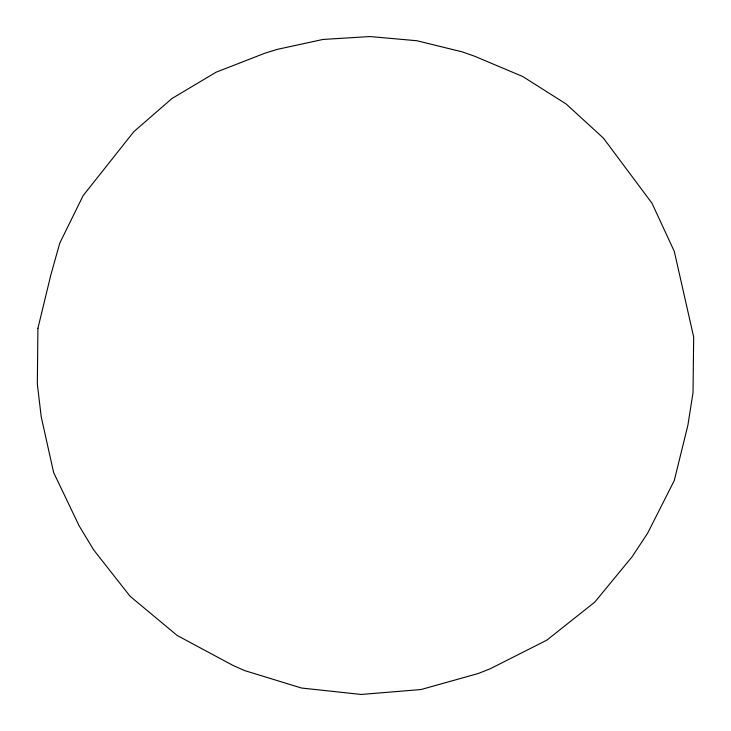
<?xml version="1.0" encoding="UTF-8"?>
<svg xmlns="http://www.w3.org/2000/svg" width="731" height="731" viewBox="0 0 731 731"><rect width="100%" height="100%" fill="white"/><g stroke="black" fill="none" stroke-linecap="round" stroke-linejoin="round"><path stroke-width="1.1" d="M37.921 328.283L37.336 384.049L41.219 416.798L53.628 472.509L79.176 525.927L93.65 549.876L130.036 596.213L177.185 635.486L233.226 665.548L244.867 670.665L301.537 688.035L361.215 694.45L421.01 689.534L478.01 673.589L490.227 668.774L546.861 640.137L594.787 602.097L632.123 556.748L647.62 533.219L674.274 480.541L687.889 425.241L693.025 392.648L693.664 336.964L674.311 251.446L652.034 203.291L603.413 138.122L566.169 104.012L522.647 76.472L474.373 56.141L462.412 51.928L416.972 40.744L370.023 36.55L322.992 39.447L277.305 49.37L264.759 53.244L216.011 72.25L171.84 98.603L133.8 131.708L83.133 195.606L59.75 243.204L50.878 274.783L37.921 328.283"/></g></svg>
